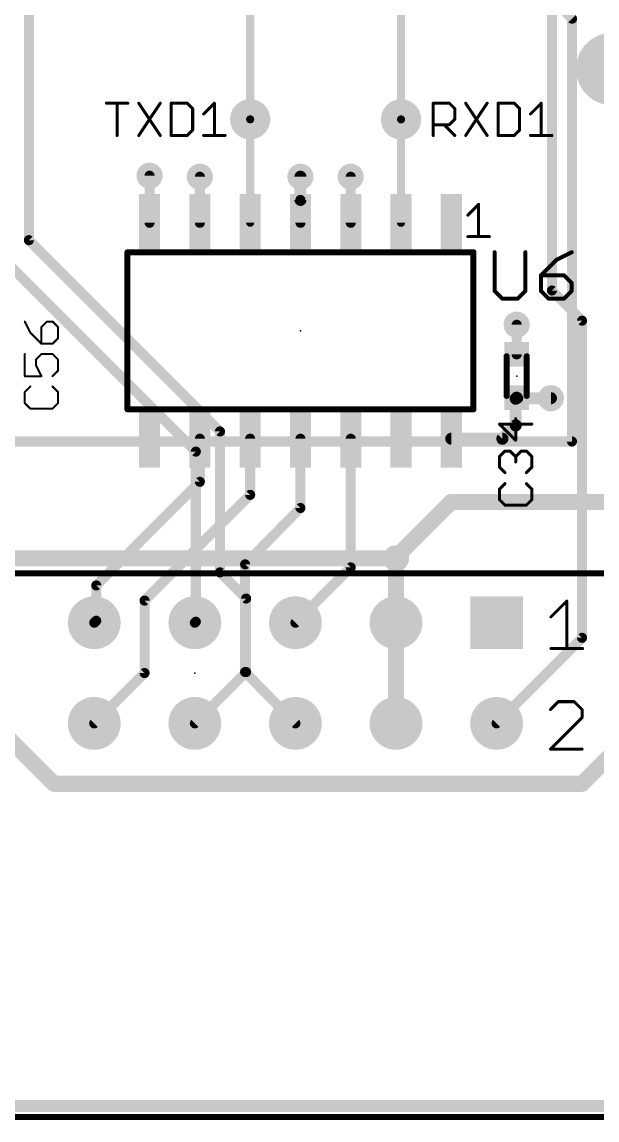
# Model space of a CAD drawing. Extents: x -18 to 144, y -21 to 125.
# Drawn here: x 44.53 to 59.05, y 0.15 to 27.86 of the extents above; entities that cross this region are included whole.
import ezdxf

# ---------------------------------------------------------------- set-up
doc = ezdxf.new("R2010")
doc.units = 0
for name, color, linetype in [('1', 251, 'CONTINUOUS'), ('15', 251, 'CONTINUOUS'), ('16', 175, 'CONTINUOUS'), ('17', 1, 'CONTINUOUS'), ('18', 82, 'CONTINUOUS'), ('2', 82, 'CONTINUOUS'), ('21', 253, 'CONTINUOUS'), ('23', 7, 'CONTINUOUS'), ('25', 253, 'CONTINUOUS'), ('27', 251, 'CONTINUOUS')]:
    doc.layers.add(name, color=color, linetype=linetype)

# ---------------------------------------------------------------- blocks, each defined once
blk = doc.blocks.new('ROUNDP')
at = {"const_width": 0.5}
blk.add_lwpolyline([(0, -0.25, 1), (0, 0.25, 1), (0, -0.25)], format="xyb", dxfattribs=at)
blk = doc.blocks.new('RECT')
blk.add_solid([(-0.5, -0.5), (0.5, -0.5), (-0.5, 0.5), (0.5, 0.5)])
blk = doc.blocks.new('SQUAREP')
blk.add_solid([(-0.5, -0.5), (0.5, -0.5), (-0.5, 0.5), (0.5, 0.5)])
blk = doc.blocks.new('ROUNDV')
at = {"const_width": 0.5}
blk.add_lwpolyline([(0, -0.25, 1), (0, 0.25, 1), (0, -0.25)], format="xyb", dxfattribs=at)

msp = doc.modelspace()

# ---------------------------------------------------------------- linework, layer by layer
at = {"layer": '1'}
for points, const_width in [([(50.292, 33.274), (50.292, 25.4)], 0.2032), ([(57.912, 32.258), (57.912, 21.082)], 0.254), ([(54.102, 30.226), (54.102, 25.4)], 0.2032), ([(50.292, 25.4), (50.292, 22.7902)], 0.2032), ([(54.102, 25.4), (54.102, 22.7902)], 0.2032), ([(47.752, 22.7902), (47.752, 23.9776)], 0.254), ([(51.562, 23.368), (51.562, 23.9522)], 0.3048), ([(49.022, 22.7902), (49.022, 23.9522)], 0.254), ([(52.832, 22.7902), (52.832, 23.9522)], 0.254), ([(51.562, 22.7902), (51.562, 23.368)], 0.254), ([(57.912, 21.082), (58.674, 20.32)], 0.254), ([(57.023, 19.4691), (57.023, 20.2184)], 0.254), ([(58.674, 20.32), (58.674, 12.319)], 0.254), ([(56.9976, 18.3515), (57.023, 18.3769)], 0.3048), ([(56.9976, 17.6784), (56.9976, 18.3515)], 0.3048), ([(57.023, 18.3769), (57.0611, 18.3642)], 0.254), ([(57.0611, 18.3642), (57.8866, 18.3642)], 0.3048), ([(56.6611, 17.3419), (56.9976, 17.6784)], 0.3048), ([(49.022, 17.3419), (49.022, 16.256)], 0.254), ([(50.292, 17.3419), (50.292, 15.9258)], 0.254), ([(51.562, 17.3419), (51.562, 15.5956)], 0.254), ([(52.832, 17.3419), (52.832, 14.097)], 0.254), ([(55.372, 17.3419), (56.6611, 17.3419)], 0.3048), ([(49.022, 16.256), (46.4058, 13.6398)], 0.254), ([(50.292, 15.9258), (47.625, 13.2588)], 0.254), ([(51.562, 15.5956), (50.165, 14.1732)], 0.254), ([(50.165, 14.1732), (50.165, 11.4554)], 0.254), ([(52.832, 14.097), (51.435, 12.7)], 0.254), ([(46.4058, 13.6398), (46.4058, 12.7508)], 0.254), ([(47.625, 13.2588), (47.625, 11.43)], 0.254), ([(46.4058, 12.7508), (46.355, 12.7)], 0.254), ([(58.674, 12.319), (56.515, 10.16)], 0.254), ([(47.625, 11.43), (46.355, 10.16)], 0.254), ([(50.165, 11.4554), (51.435, 10.16)], 0.254)]:
    msp.add_lwpolyline(points, dxfattribs=dict(at, const_width=const_width))
for points, const_width in [([(50.3428, 25.4, 1), (50.2412, 25.4)], 0.1016), ([(54.1528, 25.4, 1), (54.0512, 25.4)], 0.1016), ([(50.2412, 25.4, 1), (50.3428, 25.4)], 0.1016), ([(54.0512, 25.4, 1), (54.1528, 25.4)], 0.1016), ([(47.8155, 23.9776, 1), (47.6885, 23.9776)], 0.127), ([(51.6382, 23.9522, 1), (51.4858, 23.9522)], 0.1524), ([(49.0855, 23.9522, 1), (48.9585, 23.9522)], 0.127), ([(52.8955, 23.9522, 1), (52.7685, 23.9522)], 0.127), ([(51.4858, 23.368, 1), (51.6382, 23.368)], 0.1524), ([(51.6255, 23.368, 1), (51.4985, 23.368)], 0.127), ([(47.6885, 22.7902, 1), (47.8155, 22.7902)], 0.127), ([(48.9585, 22.7902, 1), (49.0855, 22.7902)], 0.127), ([(50.2412, 22.7902, 1), (50.3428, 22.7902)], 0.1016), ([(51.4985, 22.7902, 1), (51.6255, 22.7902)], 0.127), ([(52.7685, 22.7902, 1), (52.8955, 22.7902)], 0.127), ([(54.0512, 22.7902, 1), (54.1528, 22.7902)], 0.1016), ([(57.9569, 21.1269, 1), (57.8671, 21.0371)], 0.127), ([(57.8485, 21.082, 1), (57.9755, 21.082)], 0.127), ([(57.0865, 20.2184, 1), (56.9595, 20.2184)], 0.127), ([(58.7375, 20.32, 1), (58.6105, 20.32)], 0.127), ([(58.6291, 20.2751, 1), (58.7189, 20.3649)], 0.127), ([(56.9595, 19.4691, 1), (57.0865, 19.4691)], 0.127), ([(57.0738, 18.3515, 1), (56.9214, 18.3515)], 0.1524), ([(56.9437, 18.4054, 1), (57.0515, 18.2976)], 0.1524), ([(57.0769, 18.323, 1), (56.9691, 18.4308)], 0.1524), ([(57.0431, 18.4371, 1), (57.0029, 18.3167)], 0.127), ([(57.0611, 18.4404, 1), (57.0611, 18.288)], 0.1524), ([(57.041, 18.304, 1), (57.0812, 18.4244)], 0.127), ([(57.8866, 18.288, 1), (57.8866, 18.4404)], 0.1524), ([(56.9214, 17.6784, 1), (57.0738, 17.6784)], 0.1524), ([(57.0515, 17.6245, 1), (56.9437, 17.7323)], 0.1524), ([(49.0855, 17.3419, 1), (48.9585, 17.3419)], 0.127), ([(50.3555, 17.3419, 1), (50.2285, 17.3419)], 0.127), ([(51.6255, 17.3419, 1), (51.4985, 17.3419)], 0.127), ([(52.8955, 17.3419, 1), (52.7685, 17.3419)], 0.127), ([(55.372, 17.4181, 1), (55.372, 17.2657)], 0.1524), ([(56.6072, 17.3957, 1), (56.7149, 17.288)], 0.1524), ([(56.6611, 17.2657, 1), (56.6611, 17.4181)], 0.1524), ([(49.0669, 16.2111, 1), (48.9771, 16.3009)], 0.127), ([(48.9585, 16.256, 1), (49.0855, 16.256)], 0.127), ([(50.2285, 15.9258, 1), (50.3555, 15.9258)], 0.127), ([(50.3369, 15.8809, 1), (50.2471, 15.9707)], 0.127), ([(51.4985, 15.5956, 1), (51.6255, 15.5956)], 0.127), ([(51.6073, 15.5511, 1), (51.5167, 15.6401)], 0.127), ([(50.2285, 14.1732, 1), (50.1015, 14.1732)], 0.127), ([(50.1197, 14.2177, 1), (50.2103, 14.1287)], 0.127), ([(52.7685, 14.097, 1), (52.8955, 14.097)], 0.127), ([(52.8769, 14.0521, 1), (52.7871, 14.1419)], 0.127), ([(46.4693, 13.6398, 1), (46.3423, 13.6398)], 0.127), ([(46.3609, 13.6847, 1), (46.4507, 13.5949)], 0.127), ([(47.6885, 13.2588, 1), (47.5615, 13.2588)], 0.127), ([(47.5801, 13.3037, 1), (47.6699, 13.2139)], 0.127), ([(46.3101, 12.7449, 1), (46.3999, 12.6551)], 0.127), ([(46.3423, 12.7508, 1), (46.4693, 12.7508)], 0.127), ([(46.4507, 12.7059, 1), (46.3609, 12.7957)], 0.127), ([(51.3901, 12.7449, 1), (51.4799, 12.6551)], 0.127), ([(58.6105, 12.319, 1), (58.7375, 12.319)], 0.127), ([(58.7189, 12.2741, 1), (58.6291, 12.3639)], 0.127), ([(47.5615, 11.43, 1), (47.6885, 11.43)], 0.127), ([(47.6699, 11.3851, 1), (47.5801, 11.4749)], 0.127), ([(50.2103, 11.4999, 1), (50.1197, 11.4109)], 0.127), ([(50.1015, 11.4554, 1), (50.2285, 11.4554)], 0.127), ([(46.3101, 10.2049, 1), (46.3999, 10.1151)], 0.127), ([(51.3897, 10.1155, 1), (51.4803, 10.2045)], 0.127), ([(56.4701, 10.2049, 1), (56.5599, 10.1151)], 0.127)]:
    msp.add_lwpolyline(points, format="xyb", dxfattribs=dict(at, const_width=const_width))
at = {"layer": '15'}
for points, const_width in [([(58.42, 27.94), (48.514, 38.1)], 0.254), ([(58.42, 17.272), (58.42, 27.94)], 0.254), ([(7.62, 17.272), (58.42, 17.272)], 0.254), ([(53.975, 14.3256), (42.5958, 14.3256)], 0.4064), ([(53.975, 12.7), (53.975, 14.3256)], 0.4064)]:
    msp.add_lwpolyline(points, dxfattribs=dict(at, const_width=const_width))
for points, const_width in [([(58.3745, 27.8957, 1), (58.4655, 27.9843)], 0.127), ([(58.3565, 17.272, 1), (58.4835, 17.272)], 0.127), ([(58.42, 17.2085, 1), (58.42, 17.3355)], 0.127), ([(54.0766, 14.3256, 1), (53.8734, 14.3256)], 0.2032), ([(53.975, 14.224, 1), (53.975, 14.4272)], 0.2032), ([(53.8734, 12.7, 1), (54.0766, 12.7)], 0.2032)]:
    msp.add_lwpolyline(points, format="xyb", dxfattribs=dict(at, const_width=const_width))
at = {"layer": '16'}
for points, const_width in [([(44.704, 36.83), (44.704, 22.352)], 0.254), ([(44.704, 22.352), (49.53, 17.526)], 0.254), ([(43.942, 21.9964), (48.9204, 17.018)], 0.254), ([(49.53, 17.526), (49.53, 13.97)], 0.254), ([(48.9204, 17.018), (48.9204, 12.7254)], 0.254), ([(53.975, 14.351), (55.372, 15.748)], 0.4064), ([(55.372, 15.748), (63.754, 15.748)], 0.4064), ([(53.975, 14.3256), (53.975, 14.351)], 0.4064), ([(49.53, 13.97), (50.1904, 13.3096)], 0.254), ([(50.1904, 13.3096), (50.1904, 11.4554)], 0.254), ([(48.9204, 12.7254), (48.895, 12.7)], 0.254), ([(53.975, 12.7), (53.975, 10.16)], 0.4064), ([(50.1904, 11.4554), (48.895, 10.16)], 0.254), ([(45.339, 8.636), (43.815, 10.16)], 0.4064), ([(59.436, 9.398), (58.674, 8.636)], 0.4064), ([(58.674, 8.636), (45.339, 8.636)], 0.4064)]:
    msp.add_lwpolyline(points, dxfattribs=dict(at, const_width=const_width))
for points, const_width in [([(44.7489, 22.3969, 1), (44.6591, 22.3071)], 0.127), ([(44.6405, 22.352, 1), (44.7675, 22.352)], 0.127), ([(49.5935, 17.526, 1), (49.4665, 17.526)], 0.127), ([(49.4851, 17.4811, 1), (49.5749, 17.5709)], 0.127), ([(48.9839, 17.018, 1), (48.8569, 17.018)], 0.127), ([(48.8755, 16.9731, 1), (48.9653, 17.0629)], 0.127), ([(55.372, 15.8496, 1), (55.372, 15.6464)], 0.2032), ([(55.4438, 15.6762, 1), (55.3002, 15.8198)], 0.2032), ([(54.0766, 14.351, 1), (53.8734, 14.351)], 0.2032), ([(53.8734, 14.3256, 1), (54.0766, 14.3256)], 0.2032), ([(53.9032, 14.4228, 1), (54.0468, 14.2792)], 0.2032), ([(49.5749, 14.0149, 1), (49.4851, 13.9251)], 0.127), ([(49.4665, 13.97, 1), (49.5935, 13.97)], 0.127), ([(50.2539, 13.3096, 1), (50.1269, 13.3096)], 0.127), ([(50.1455, 13.2647, 1), (50.2353, 13.3545)], 0.127), ([(48.8501, 12.7449, 1), (48.9399, 12.6551)], 0.127), ([(48.8569, 12.7254, 1), (48.9839, 12.7254)], 0.127), ([(48.9653, 12.6805, 1), (48.8755, 12.7703)], 0.127), ([(54.0766, 12.7, 1), (53.8734, 12.7)], 0.2032), ([(50.1269, 11.4554, 1), (50.2539, 11.4554)], 0.127), ([(50.2353, 11.4105, 1), (50.1455, 11.5003)], 0.127), ([(48.8501, 10.2049, 1), (48.9399, 10.1151)], 0.127), ([(53.8734, 10.16, 1), (54.0766, 10.16)], 0.2032), ([(45.339, 8.7376, 1), (45.339, 8.5344)], 0.2032), ([(45.2672, 8.5642, 1), (45.4108, 8.7078)], 0.2032), ([(58.6022, 8.7078, 1), (58.7458, 8.5642)], 0.2032), ([(58.674, 8.5344, 1), (58.674, 8.7376)], 0.2032)]:
    msp.add_lwpolyline(points, format="xyb", dxfattribs=dict(at, const_width=const_width))
at = {"layer": '2', "const_width": 0.3048}
msp.add_lwpolyline([(97.282, 0.508), (0.508, 0.508)], dxfattribs=at)
at = {"layer": '21'}
for points, const_width in [([(55.7911, 22.9832), (56.0623, 23.2544)], 0.0762), ([(56.0623, 23.2544), (56.0623, 22.4409)], 0.0762), ([(55.7911, 22.4409), (56.3334, 22.4409)], 0.0762), ([(47.1932, 22.0472), (47.1932, 18.0848)], 0.1524), ([(55.9308, 22.0472), (47.1932, 22.0472)], 0.1524), ([(55.9308, 18.0848), (55.9308, 22.0472)], 0.1524), ([(56.769, 19.423), (56.769, 18.423)], 0.1524), ([(57.277, 18.423), (57.277, 19.423)], 0.1524), ([(47.1932, 18.0848), (55.9308, 18.0848)], 0.1524), ([(67.4878, 13.9446), (30.3022, 13.9446)], 0.1524), ([(57.8886, 12.8474), (58.2871, 13.2459)], 0.0762), ([(58.2871, 13.2459), (58.2871, 12.0504)], 0.0762), ([(57.8886, 12.0504), (58.6857, 12.0504)], 0.0762), ([(58.0764, 10.7079), (57.877, 10.5085)], 0.0762), ([(58.4752, 10.7079), (58.0764, 10.7079)], 0.0762), ([(58.6746, 10.5085), (58.4752, 10.7079)], 0.0762), ([(58.6746, 10.3091), (58.6746, 10.5085)], 0.0762), ([(57.877, 9.5114), (58.6746, 10.3091)], 0.0762), ([(58.6746, 9.5114), (57.877, 9.5114)], 0.0762), ([(30.3022, 0.2286), (67.4878, 0.2286)], 0.1524)]:
    msp.add_lwpolyline(points, dxfattribs=dict(at, const_width=const_width))
for points, const_width in [([(56.0813, 23.2544, 1), (56.0432, 23.2544)], 0.0381), ([(56.0757, 23.2409, 1), (56.0488, 23.2679)], 0.0381), ([(55.7776, 22.9967, 1), (55.8046, 22.9698)], 0.0381), ([(55.7911, 22.46, 1), (55.7911, 22.4219)], 0.0381), ([(56.0432, 22.4409, 1), (56.0813, 22.4409)], 0.0381), ([(56.3334, 22.4219, 1), (56.3334, 22.46)], 0.0381), ([(47.2313, 22.0472, 1), (47.1551, 22.0472)], 0.0762), ([(47.1932, 22.0853, 1), (47.1932, 22.0091)], 0.0762), ([(55.9689, 22.0472, 1), (55.8927, 22.0472)], 0.0762), ([(55.9308, 22.0091, 1), (55.9308, 22.0853)], 0.0762), ([(56.8071, 19.423, 1), (56.7309, 19.423)], 0.0762), ([(57.3151, 19.423, 1), (57.2389, 19.423)], 0.0762), ([(56.7309, 18.423, 1), (56.8071, 18.423)], 0.0762), ([(57.2389, 18.423, 1), (57.3151, 18.423)], 0.0762), ([(47.1932, 18.1229, 1), (47.1932, 18.0467)], 0.0762), ([(47.1551, 18.0848, 1), (47.2313, 18.0848)], 0.0762), ([(55.8927, 18.0848, 1), (55.9689, 18.0848)], 0.0762), ([(55.9308, 18.0467, 1), (55.9308, 18.1229)], 0.0762), ([(58.3062, 13.2459, 1), (58.2681, 13.2459)], 0.0381), ([(58.3006, 13.2325, 1), (58.2737, 13.2594)], 0.0381), ([(57.8751, 12.8609, 1), (57.9021, 12.8339)], 0.0381), ([(57.8886, 12.0694, 1), (57.8886, 12.0313)], 0.0381), ([(58.2681, 12.0504, 1), (58.3062, 12.0504)], 0.0381), ([(58.6857, 12.0313, 1), (58.6857, 12.0694)], 0.0381), ([(57.8635, 10.5219, 1), (57.8905, 10.495)], 0.0381), ([(58.0764, 10.7269, 1), (58.0764, 10.6888)], 0.0381), ([(58.0899, 10.6944, 1), (58.0629, 10.7213)], 0.0381), ([(58.4887, 10.7213, 1), (58.4617, 10.6944)], 0.0381), ([(58.4752, 10.6888, 1), (58.4752, 10.7269)], 0.0381), ([(58.6937, 10.5085, 1), (58.6556, 10.5085)], 0.0381), ([(58.6611, 10.495, 1), (58.6881, 10.5219)], 0.0381), ([(58.6556, 10.3091, 1), (58.6937, 10.3091)], 0.0381), ([(58.6881, 10.2956, 1), (58.6611, 10.3225)], 0.0381), ([(57.877, 9.5305, 1), (57.877, 9.4924)], 0.0381), ([(57.8635, 9.5249, 1), (57.8905, 9.498)], 0.0381), ([(58.6746, 9.4924, 1), (58.6746, 9.5305)], 0.0381)]:
    msp.add_lwpolyline(points, format="xyb", dxfattribs=dict(at, const_width=const_width))
at = {"layer": '23'}
for p in [(50.292, 25.4), (54.102, 25.4), (51.562, 20.066), (57.023, 18.923), (48.895, 11.43)]:
    msp.add_point(p, dxfattribs=at)
at = {"layer": '25', "const_width": 0.0762}
for points in [[(46.6609, 25.8071), (47.2033, 25.8071)], [(46.9321, 24.9936), (46.9321, 25.8071)], [(47.4795, 25.8071), (48.0219, 24.9936)], [(48.0219, 25.8071), (47.4795, 24.9936)], [(48.2981, 25.8071), (48.2981, 24.9936)], [(48.7048, 25.8071), (48.2981, 25.8071)], [(48.8404, 25.6715), (48.7048, 25.8071)], [(49.1167, 25.5359), (49.3878, 25.8071)], [(49.3878, 25.8071), (49.3878, 24.9936)], [(54.9159, 24.9936), (54.9159, 25.8071)], [(54.9159, 25.8071), (55.3227, 25.8071)], [(55.3227, 25.8071), (55.4583, 25.6715)], [(55.7345, 25.8071), (56.2769, 24.9936)], [(56.2769, 25.8071), (55.7345, 24.9936)], [(56.5531, 25.8071), (56.5531, 24.9936)], [(56.9598, 25.8071), (56.5531, 25.8071)], [(57.0954, 25.6715), (56.9598, 25.8071)], [(57.3717, 25.5359), (57.6428, 25.8071)], [(57.6428, 25.8071), (57.6428, 24.9936)], [(48.8404, 25.1292), (48.8404, 25.6715)], [(55.4583, 25.6715), (55.4583, 25.4003)], [(57.0954, 25.1292), (57.0954, 25.6715)], [(55.3227, 25.2648), (54.9159, 25.2648)], [(55.1871, 25.2648), (55.4583, 24.9936)], [(55.4583, 25.4003), (55.3227, 25.2648)], [(48.2981, 24.9936), (48.7048, 24.9936)], [(48.7048, 24.9936), (48.8404, 25.1292)], [(49.1167, 24.9936), (49.659, 24.9936)], [(56.5531, 24.9936), (56.9598, 24.9936)], [(56.9598, 24.9936), (57.0954, 25.1292)], [(57.3717, 24.9936), (57.914, 24.9936)]]:
    msp.add_lwpolyline(points, dxfattribs=at)
at = {"layer": '25', "const_width": 0.0381}
for points in [[(46.6609, 25.8261, 1), (46.6609, 25.788)], [(46.9512, 25.8071, 1), (46.9131, 25.8071)], [(47.2033, 25.788, 1), (47.2033, 25.8261)], [(47.4954, 25.8177, 1), (47.4637, 25.7965)], [(48.0377, 25.7965, 1), (48.006, 25.8177)], [(48.3172, 25.8071, 1), (48.2791, 25.8071)], [(48.2981, 25.8261, 1), (48.2981, 25.788)], [(48.7183, 25.8206, 1), (48.6914, 25.7936)], [(48.7048, 25.788, 1), (48.7048, 25.8261)], [(49.4069, 25.8071, 1), (49.3688, 25.8071)], [(49.4013, 25.7936, 1), (49.3744, 25.8206)], [(54.9159, 25.8261, 1), (54.9159, 25.788)], [(54.935, 25.8071, 1), (54.8969, 25.8071)], [(55.3362, 25.8206, 1), (55.3092, 25.7936)], [(55.3227, 25.788, 1), (55.3227, 25.8261)], [(55.7504, 25.8177, 1), (55.7187, 25.7965)], [(56.2927, 25.7965, 1), (56.261, 25.8177)], [(56.5531, 25.8261, 1), (56.5531, 25.788)], [(56.5722, 25.8071, 1), (56.5341, 25.8071)], [(56.9733, 25.8206, 1), (56.9464, 25.7936)], [(56.9598, 25.788, 1), (56.9598, 25.8261)], [(57.6619, 25.8071, 1), (57.6238, 25.8071)], [(57.6563, 25.7936, 1), (57.6294, 25.8206)], [(48.8595, 25.6715, 1), (48.8214, 25.6715)], [(48.827, 25.658, 1), (48.8539, 25.685)], [(49.1032, 25.5494, 1), (49.1301, 25.5225)], [(55.4773, 25.6715, 1), (55.4392, 25.6715)], [(55.4448, 25.658, 1), (55.4717, 25.685)], [(57.1145, 25.6715, 1), (57.0764, 25.6715)], [(57.082, 25.658, 1), (57.1089, 25.685)], [(57.3582, 25.5494, 1), (57.3851, 25.5225)], [(54.9159, 25.2838, 1), (54.9159, 25.2457)], [(55.2006, 25.2782, 1), (55.1736, 25.2513)], [(55.3092, 25.2782, 1), (55.3362, 25.2513)], [(55.3227, 25.2457, 1), (55.3227, 25.2838)], [(55.4392, 25.4003, 1), (55.4773, 25.4003)], [(55.4717, 25.3869, 1), (55.4448, 25.4138)], [(46.9131, 24.9936, 1), (46.9512, 24.9936)], [(47.4637, 25.0042, 1), (47.4954, 24.983)], [(48.006, 24.983, 1), (48.0377, 25.0042)], [(48.2981, 25.0127, 1), (48.2981, 24.9746)], [(48.2791, 24.9936, 1), (48.3172, 24.9936)], [(48.6914, 25.0071, 1), (48.7183, 24.9801)], [(48.7048, 24.9746, 1), (48.7048, 25.0127)], [(48.8214, 25.1292, 1), (48.8595, 25.1292)], [(48.8539, 25.1157, 1), (48.827, 25.1427)], [(49.1167, 25.0127, 1), (49.1167, 24.9746)], [(49.3688, 24.9936, 1), (49.4069, 24.9936)], [(49.659, 24.9746, 1), (49.659, 25.0127)], [(54.8969, 24.9936, 1), (54.935, 24.9936)], [(55.4448, 24.9801, 1), (55.4717, 25.0071)], [(55.7187, 25.0042, 1), (55.7504, 24.983)], [(56.261, 24.983, 1), (56.2927, 25.0042)], [(56.5531, 25.0127, 1), (56.5531, 24.9746)], [(56.5341, 24.9936, 1), (56.5722, 24.9936)], [(56.9464, 25.0071, 1), (56.9733, 24.9801)], [(56.9598, 24.9746, 1), (56.9598, 25.0127)], [(57.0764, 25.1292, 1), (57.1145, 25.1292)], [(57.1089, 25.1157, 1), (57.082, 25.1427)], [(57.3717, 25.0127, 1), (57.3717, 24.9746)], [(57.6238, 24.9936, 1), (57.6619, 24.9936)], [(57.914, 24.9746, 1), (57.914, 25.0127)]]:
    msp.add_lwpolyline(points, format="xyb", dxfattribs=at)
at = {"layer": '27'}
for points, const_width in [([(56.4642, 22.0482), (56.4642, 21.0737)], 0.1016), ([(57.2438, 21.0737), (57.2438, 22.0482)], 0.1016), ([(58.0234, 21.8533), (57.6336, 21.4635)], 0.1016), ([(58.4132, 22.0482), (58.0234, 21.8533)], 0.1016), ([(57.6336, 21.4635), (57.6336, 21.0737)], 0.1016), ([(58.2183, 21.4635), (57.6336, 21.4635)], 0.1016), ([(58.4132, 21.2686), (58.2183, 21.4635)], 0.1016), ([(56.4642, 21.0737), (56.6591, 20.8788)], 0.1016), ([(57.0489, 20.8788), (57.2438, 21.0737)], 0.1016), ([(57.6336, 21.0737), (57.8285, 20.8788)], 0.1016), ([(58.2183, 20.8788), (58.4132, 21.0737)], 0.1016), ([(58.4132, 21.0737), (58.4132, 21.2686)], 0.1016), ([(56.6591, 20.8788), (57.0489, 20.8788)], 0.1016), ([(57.8285, 20.8788), (58.2183, 20.8788)], 0.1016), ([(44.6017, 20.298), (44.7415, 20.0183)], 0.0508), ([(45.161, 20.298), (45.0211, 20.1581)], 0.0508), ([(45.3008, 20.298), (45.161, 20.298)], 0.0508), ([(45.4406, 20.1581), (45.3008, 20.298)], 0.0508), ([(44.7415, 20.0183), (45.0211, 19.7387)], 0.0508), ([(45.0211, 20.1581), (45.0211, 19.7387)], 0.0508), ([(45.4406, 19.8785), (45.4406, 20.1581)], 0.0508), ([(45.0211, 19.7387), (45.3008, 19.7387)], 0.0508), ([(45.3008, 19.7387), (45.4406, 19.8785)], 0.0508), ([(44.6017, 19.4794), (44.6017, 18.9201)], 0.0508), ([(44.8813, 19.3396), (45.0211, 19.4794)], 0.0508), ([(45.0211, 19.4794), (45.3008, 19.4794)], 0.0508), ([(45.3008, 19.4794), (45.4406, 19.3396)], 0.0508), ([(44.8813, 19.1997), (44.8813, 19.3396)], 0.0508), ([(45.0211, 18.9201), (44.8813, 19.1997)], 0.0508), ([(45.4406, 19.3396), (45.4406, 19.0599)], 0.0508), ([(44.6017, 18.9201), (45.0211, 18.9201)], 0.0508), ([(45.4406, 19.0599), (45.3008, 18.9201)], 0.0508), ([(44.7415, 18.6608), (44.6017, 18.521)], 0.0508), ([(45.4406, 18.521), (45.3008, 18.6608)], 0.0508), ([(44.6017, 18.521), (44.6017, 18.2414)], 0.0508), ([(45.4406, 18.2414), (45.4406, 18.521)], 0.0508), ([(44.6017, 18.2414), (44.7415, 18.1015)], 0.0508), ([(44.7415, 18.1015), (45.3008, 18.1015)], 0.0508), ([(45.3008, 18.1015), (45.4406, 18.2414)], 0.0508), ([(57.404, 17.7111), (56.5905, 17.7111)], 0.0762), ([(56.5905, 17.7111), (56.9973, 17.3043)], 0.0762), ([(56.9973, 17.3043), (56.9973, 17.8466)], 0.0762), ([(56.5905, 16.8925), (56.7261, 17.0281)], 0.0762), ([(56.5905, 16.6213), (56.5905, 16.8925)], 0.0762), ([(56.7261, 17.0281), (56.8617, 17.0281)], 0.0762), ([(56.8617, 17.0281), (56.9973, 16.8925)], 0.0762), ([(56.9973, 16.8925), (57.1328, 17.0281)], 0.0762), ([(56.9973, 16.8925), (56.9973, 16.7569)], 0.0762), ([(57.1328, 17.0281), (57.2684, 17.0281)], 0.0762), ([(57.2684, 17.0281), (57.404, 16.8925)], 0.0762), ([(57.404, 16.8925), (57.404, 16.6213)], 0.0762), ([(56.7261, 16.4857), (56.5905, 16.6213)], 0.0762), ([(57.404, 16.6213), (57.2684, 16.4857)], 0.0762), ([(56.7261, 16.2095), (56.5905, 16.0739)], 0.0762), ([(56.5905, 16.0739), (56.5905, 15.8027)], 0.0762), ([(57.404, 16.0739), (57.2684, 16.2095)], 0.0762), ([(57.404, 15.8027), (57.404, 16.0739)], 0.0762), ([(56.5905, 15.8027), (56.7261, 15.6672)], 0.0762), ([(57.2684, 15.6672), (57.404, 15.8027)], 0.0762), ([(56.7261, 15.6672), (57.2684, 15.6672)], 0.0762)]:
    msp.add_lwpolyline(points, dxfattribs=dict(at, const_width=const_width))
for points, const_width in [([(56.4896, 22.0482, 1), (56.4388, 22.0482)], 0.0508), ([(57.2692, 22.0482, 1), (57.2184, 22.0482)], 0.0508), ([(58.012, 21.876, 1), (58.0348, 21.8306)], 0.0508), ([(58.0414, 21.8353, 1), (58.0054, 21.8713)], 0.0508), ([(58.4246, 22.0255, 1), (58.4018, 22.0709)], 0.0508), ([(57.6156, 21.4815, 1), (57.6516, 21.4455)], 0.0508), ([(57.659, 21.4635, 1), (57.6082, 21.4635)], 0.0508), ([(57.6336, 21.4889, 1), (57.6336, 21.4381)], 0.0508), ([(58.2363, 21.4815, 1), (58.2003, 21.4455)], 0.0508), ([(58.2183, 21.4381, 1), (58.2183, 21.4889)], 0.0508), ([(56.4822, 21.0917, 1), (56.4462, 21.0557)], 0.0508), ([(56.4388, 21.0737, 1), (56.4896, 21.0737)], 0.0508), ([(57.2184, 21.0737, 1), (57.2692, 21.0737)], 0.0508), ([(57.2618, 21.0557, 1), (57.2258, 21.0917)], 0.0508), ([(57.6516, 21.0917, 1), (57.6156, 21.0557)], 0.0508), ([(57.6082, 21.0737, 1), (57.659, 21.0737)], 0.0508), ([(58.4386, 21.2686, 1), (58.3878, 21.2686)], 0.0508), ([(58.3878, 21.0737, 1), (58.4386, 21.0737)], 0.0508), ([(58.3952, 21.2506, 1), (58.4312, 21.2866)], 0.0508), ([(58.4312, 21.0557, 1), (58.3952, 21.0917)], 0.0508), ([(56.6591, 20.9042, 1), (56.6591, 20.8534)], 0.0508), ([(56.6411, 20.8608, 1), (56.6771, 20.8968)], 0.0508), ([(57.0309, 20.8968, 1), (57.0669, 20.8608)], 0.0508), ([(57.0489, 20.8534, 1), (57.0489, 20.9042)], 0.0508), ([(57.8285, 20.9042, 1), (57.8285, 20.8534)], 0.0508), ([(57.8105, 20.8608, 1), (57.8465, 20.8968)], 0.0508), ([(58.2003, 20.8968, 1), (58.2363, 20.8608)], 0.0508), ([(58.2183, 20.8534, 1), (58.2183, 20.9042)], 0.0508), ([(44.613, 20.3036, 1), (44.5903, 20.2923)], 0.0254), ([(45.161, 20.3107, 1), (45.161, 20.2853)], 0.0254), ([(45.1699, 20.289, 1), (45.152, 20.3069)], 0.0254), ([(45.3098, 20.3069, 1), (45.2918, 20.289)], 0.0254), ([(45.3008, 20.2853, 1), (45.3008, 20.3107)], 0.0254), ([(44.7505, 20.0273, 1), (44.7325, 20.0093)], 0.0254), ([(44.7301, 20.0126, 1), (44.7529, 20.024)], 0.0254), ([(45.0338, 20.1581, 1), (45.0084, 20.1581)], 0.0254), ([(45.0122, 20.1671, 1), (45.0301, 20.1492)], 0.0254), ([(45.4533, 20.1581, 1), (45.4279, 20.1581)], 0.0254), ([(45.4316, 20.1492, 1), (45.4496, 20.1671)], 0.0254), ([(45.0211, 19.7514, 1), (45.0211, 19.726)], 0.0254), ([(45.0084, 19.7387, 1), (45.0338, 19.7387)], 0.0254), ([(45.0122, 19.7297, 1), (45.0301, 19.7477)], 0.0254), ([(45.2918, 19.7477, 1), (45.3098, 19.7297)], 0.0254), ([(45.3008, 19.726, 1), (45.3008, 19.7514)], 0.0254), ([(45.4279, 19.8785, 1), (45.4533, 19.8785)], 0.0254), ([(45.4496, 19.8695, 1), (45.4316, 19.8875)], 0.0254), ([(44.6144, 19.4794, 1), (44.589, 19.4794)], 0.0254), ([(45.0211, 19.4921, 1), (45.0211, 19.4667)], 0.0254), ([(45.0301, 19.4704, 1), (45.0122, 19.4884)], 0.0254), ([(45.3098, 19.4884, 1), (45.2918, 19.4704)], 0.0254), ([(45.3008, 19.4667, 1), (45.3008, 19.4921)], 0.0254), ([(44.894, 19.3396, 1), (44.8686, 19.3396)], 0.0254), ([(44.8723, 19.3485, 1), (44.8903, 19.3306)], 0.0254), ([(44.8686, 19.1997, 1), (44.894, 19.1997)], 0.0254), ([(44.8927, 19.2054, 1), (44.87, 19.1941)], 0.0254), ([(45.4533, 19.3396, 1), (45.4279, 19.3396)], 0.0254), ([(45.4316, 19.3306, 1), (45.4496, 19.3485)], 0.0254), ([(44.6017, 18.9328, 1), (44.6017, 18.9074)], 0.0254), ([(44.589, 18.9201, 1), (44.6144, 18.9201)], 0.0254), ([(45.0098, 18.9144, 1), (45.0325, 18.9258)], 0.0254), ([(45.0211, 18.9074, 1), (45.0211, 18.9328)], 0.0254), ([(45.2918, 18.9291, 1), (45.3098, 18.9111)], 0.0254), ([(45.4279, 19.0599, 1), (45.4533, 19.0599)], 0.0254), ([(45.4496, 19.0509, 1), (45.4316, 19.0689)], 0.0254), ([(44.7505, 18.6518, 1), (44.7325, 18.6698)], 0.0254), ([(45.3098, 18.6698, 1), (45.2918, 18.6518)], 0.0254), ([(44.6144, 18.521, 1), (44.589, 18.521)], 0.0254), ([(44.5927, 18.53, 1), (44.6107, 18.512)], 0.0254), ([(45.4533, 18.521, 1), (45.4279, 18.521)], 0.0254), ([(45.4316, 18.512, 1), (45.4496, 18.53)], 0.0254), ([(44.6107, 18.2503, 1), (44.5927, 18.2324)], 0.0254), ([(44.589, 18.2414, 1), (44.6144, 18.2414)], 0.0254), ([(44.7415, 18.1142, 1), (44.7415, 18.0888)], 0.0254), ([(44.7325, 18.0926, 1), (44.7505, 18.1105)], 0.0254), ([(45.2918, 18.1105, 1), (45.3098, 18.0926)], 0.0254), ([(45.3008, 18.0888, 1), (45.3008, 18.1142)], 0.0254), ([(45.4279, 18.2414, 1), (45.4533, 18.2414)], 0.0254), ([(45.4496, 18.2324, 1), (45.4316, 18.2503)], 0.0254), ([(56.5905, 17.7301, 1), (56.5905, 17.692)], 0.0381), ([(56.604, 17.7245, 1), (56.577, 17.6976)], 0.0381), ([(57.0163, 17.8466, 1), (56.9782, 17.8466)], 0.0381), ([(57.404, 17.692, 1), (57.404, 17.7301)], 0.0381), ([(56.9782, 17.3043, 1), (57.0163, 17.3043)], 0.0381), ([(56.9838, 17.2908, 1), (57.0107, 17.3178)], 0.0381), ([(56.577, 16.906, 1), (56.604, 16.879)], 0.0381), ([(56.6096, 16.8925, 1), (56.5715, 16.8925)], 0.0381), ([(56.7261, 17.0471, 1), (56.7261, 17.009)], 0.0381), ([(56.7396, 17.0146, 1), (56.7126, 17.0415)], 0.0381), ([(56.8751, 17.0415, 1), (56.8482, 17.0146)], 0.0381), ([(56.8617, 17.009, 1), (56.8617, 17.0471)], 0.0381), ([(56.9838, 16.906, 1), (57.0107, 16.879)], 0.0381), ([(57.0163, 16.8925, 1), (56.9782, 16.8925)], 0.0381), ([(56.9838, 16.879, 1), (57.0107, 16.906)], 0.0381), ([(57.1328, 17.0471, 1), (57.1328, 17.009)], 0.0381), ([(57.1463, 17.0146, 1), (57.1194, 17.0415)], 0.0381), ([(57.2819, 17.0415, 1), (57.2549, 17.0146)], 0.0381), ([(57.2684, 17.009, 1), (57.2684, 17.0471)], 0.0381), ([(57.4231, 16.8925, 1), (57.385, 16.8925)], 0.0381), ([(57.3905, 16.879, 1), (57.4175, 16.906)], 0.0381), ([(56.604, 16.6348, 1), (56.577, 16.6079)], 0.0381), ([(56.5715, 16.6213, 1), (56.6096, 16.6213)], 0.0381), ([(56.9782, 16.7569, 1), (57.0163, 16.7569)], 0.0381), ([(57.385, 16.6213, 1), (57.4231, 16.6213)], 0.0381), ([(57.4175, 16.6079, 1), (57.3905, 16.6348)], 0.0381), ([(56.7126, 16.4723, 1), (56.7396, 16.4992)], 0.0381), ([(57.2549, 16.4992, 1), (57.2819, 16.4723)], 0.0381), ([(56.577, 16.0874, 1), (56.604, 16.0604)], 0.0381), ([(56.6096, 16.0739, 1), (56.5715, 16.0739)], 0.0381), ([(56.7396, 16.196, 1), (56.7126, 16.223)], 0.0381), ([(57.2819, 16.223, 1), (57.2549, 16.196)], 0.0381), ([(57.4231, 16.0739, 1), (57.385, 16.0739)], 0.0381), ([(57.3905, 16.0604, 1), (57.4175, 16.0874)], 0.0381), ([(56.604, 15.8162, 1), (56.577, 15.7893)], 0.0381), ([(56.5715, 15.8027, 1), (56.6096, 15.8027)], 0.0381), ([(57.385, 15.8027, 1), (57.4231, 15.8027)], 0.0381), ([(57.4175, 15.7893, 1), (57.3905, 15.8162)], 0.0381), ([(56.7261, 15.6862, 1), (56.7261, 15.6481)], 0.0381), ([(56.7126, 15.6537, 1), (56.7396, 15.6806)], 0.0381), ([(57.2549, 15.6806, 1), (57.2819, 15.6537)], 0.0381), ([(57.2684, 15.6481, 1), (57.2684, 15.6862)], 0.0381)]:
    msp.add_lwpolyline(points, format="xyb", dxfattribs=dict(at, const_width=const_width))

# ---------------------------------------------------------------- block references
at = {"layer": '1'}
for p, xscale, yscale, rotation in [((47.752, 22.7902), 1.4605, 0.5334, 270), ((49.022, 22.7902), 1.4605, 0.5334, 270), ((50.292, 22.7902), 1.4605, 0.5334, 270), ((51.562, 22.7902), 1.4605, 0.5334, 270), ((52.832, 22.7902), 1.4605, 0.5334, 270), ((54.102, 22.7902), 1.4605, 0.5334, 270), ((55.372, 22.7902), 1.4605, 0.5334, 270), ((57.023, 19.4691), 0.62, 0.62, 90), ((57.023, 18.3769), 0.62, 0.62, 90), ((47.752, 17.3419), 1.4605, 0.5334, 270), ((49.022, 17.3419), 1.4605, 0.5334, 270), ((50.292, 17.3419), 1.4605, 0.5334, 270), ((51.562, 17.3419), 1.4605, 0.5334, 270), ((52.832, 17.3419), 1.4605, 0.5334, 270), ((54.102, 17.3419), 1.4605, 0.5334, 270), ((55.372, 17.3419), 1.4605, 0.5334, 270)]:
    msp.add_blockref('RECT', p, dxfattribs=dict(at, xscale=xscale, yscale=yscale, rotation=rotation))
at = {"layer": '17'}
for p, xscale, yscale in [((59.436, 26.67), 1.8288, 1.8288), ((59.436, 26.67), 1.8288, 1.8288), ((59.436, 26.67), 1.6002, 1.6002), ((59.436, 26.67), 1.6002, 1.6002), ((50.292, 25.4), 1.016, 1.016), ((50.292, 25.4), 1.016, 1.016), ((50.292, 25.4), 1.016, 1.016), ((50.292, 25.4), 1.016, 1.016), ((50.292, 25.4), 0.8128, 0.8128), ((50.292, 25.4), 0.8128, 0.8128), ((50.292, 25.4), 0.8128, 0.8128), ((50.292, 25.4), 0.8128, 0.8128), ((54.102, 25.4), 1.016, 1.016), ((54.102, 25.4), 1.016, 1.016), ((54.102, 25.4), 1.016, 1.016), ((54.102, 25.4), 1.016, 1.016), ((54.102, 25.4), 0.8128, 0.8128), ((54.102, 25.4), 0.8128, 0.8128), ((54.102, 25.4), 0.8128, 0.8128), ((54.102, 25.4), 0.8128, 0.8128)]:
    msp.add_blockref('ROUNDP', p, dxfattribs=dict(at, xscale=xscale, yscale=yscale))
at = {"layer": '17', "xscale": 1.3335, "yscale": 1.3335, "rotation": 180}
for name, p in [('ROUNDP', (46.355, 12.7)), ('ROUNDP', (46.355, 12.7)), ('ROUNDP', (46.355, 12.7)), ('ROUNDP', (46.355, 12.7)), ('ROUNDP', (48.895, 12.7)), ('ROUNDP', (48.895, 12.7)), ('ROUNDP', (48.895, 12.7)), ('ROUNDP', (48.895, 12.7)), ('ROUNDP', (51.435, 12.7)), ('ROUNDP', (51.435, 12.7)), ('ROUNDP', (51.435, 12.7)), ('ROUNDP', (51.435, 12.7)), ('ROUNDP', (53.975, 12.7)), ('ROUNDP', (53.975, 12.7)), ('ROUNDP', (53.975, 12.7)), ('ROUNDP', (53.975, 12.7)), ('SQUAREP', (56.515, 12.7)), ('ROUNDP', (56.515, 12.7)), ('ROUNDP', (56.515, 12.7)), ('SQUAREP', (56.515, 12.7)), ('ROUNDP', (46.355, 10.16)), ('ROUNDP', (46.355, 10.16)), ('ROUNDP', (46.355, 10.16)), ('ROUNDP', (46.355, 10.16)), ('ROUNDP', (48.895, 10.16)), ('ROUNDP', (48.895, 10.16)), ('ROUNDP', (48.895, 10.16)), ('ROUNDP', (48.895, 10.16)), ('ROUNDP', (51.435, 10.16)), ('ROUNDP', (51.435, 10.16)), ('ROUNDP', (51.435, 10.16)), ('ROUNDP', (51.435, 10.16)), ('ROUNDP', (53.975, 10.16)), ('ROUNDP', (53.975, 10.16)), ('ROUNDP', (53.975, 10.16)), ('ROUNDP', (53.975, 10.16)), ('ROUNDP', (56.515, 10.16)), ('ROUNDP', (56.515, 10.16)), ('ROUNDP', (56.515, 10.16)), ('ROUNDP', (56.515, 10.16))]:
    msp.add_blockref(name, p, dxfattribs=at)
at = {"layer": '18', "xscale": 0.6604, "yscale": 0.6604}
for p in [(47.752, 23.9776), (47.752, 23.9776), (47.752, 23.9776), (47.752, 23.9776), (49.022, 23.9522), (49.022, 23.9522), (49.022, 23.9522), (49.022, 23.9522), (51.562, 23.9522), (51.562, 23.9522), (51.562, 23.9522), (51.562, 23.9522), (52.832, 23.9522), (52.832, 23.9522), (52.832, 23.9522), (52.832, 23.9522), (57.023, 20.2184), (57.023, 20.2184), (57.023, 20.2184), (57.023, 20.2184), (57.8866, 18.3642), (57.8866, 18.3642), (57.8866, 18.3642), (57.8866, 18.3642), (53.975, 14.3256), (53.975, 14.3256), (53.975, 14.3256), (53.975, 14.3256)]:
    msp.add_blockref('ROUNDV', p, dxfattribs=at)

doc.saveas('drawing.dxf')
